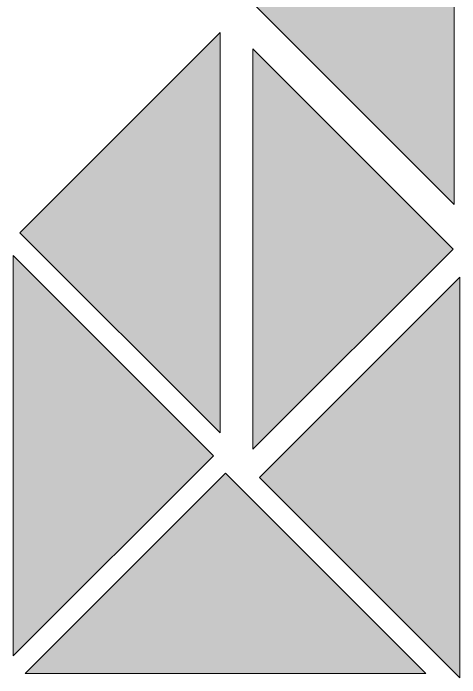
# Model space of a CAD drawing. Header units: inches. Extents: x 0.1 to 22.4, y -34.4 to -0.1.
# Drawn here: x 18.86 to 22.39, y -34.45 to -29.19 of the extents above; entities that cross this region are included whole.
import ezdxf

# ---------------------------------------------------------------- set-up
doc = ezdxf.new("R2010")
doc.units = ezdxf.units.IN
doc.header["$MEASUREMENT"] = 0
doc.layers.add('Layer 1', color=7, linetype='Continuous')

msp = doc.modelspace()

# ---------------------------------------------------------------- hatches: boundary and pattern name
at = {"layer": 'Layer 1', "true_color": 0xef4c22}
h = msp.add_hatch(color=20, dxfattribs=at)
h.dxf.hatch_style = 2
h.paths.add_polyline_path([(22.3463, -30.7033), (20.7635, -29.1205), (22.3463, -27.5377)])
h = msp.add_hatch(color=20, dxfattribs=at)
h.dxf.hatch_style = 2
h.paths.add_polyline_path([(20.4969, -32.5098), (18.914, -30.927), (20.4969, -29.3441)])
at = {"layer": 'Layer 1', "true_color": 0xffffff}
h = msp.add_hatch(color=7, dxfattribs=at)
h.dxf.hatch_style = 2
h.paths.add_polyline_path([(20.7549, -29.4732), (22.3378, -31.056), (20.7549, -32.6388)])
at = {"layer": 'Layer 1', "true_color": 0xef4c22}
h = msp.add_hatch(color=20, dxfattribs=at)
h.dxf.hatch_style = 2
h.paths.add_polyline_path([(18.8625, -31.1076), (20.4453, -32.6904), (18.8625, -34.2732)])
h = msp.add_hatch(color=20, dxfattribs=at)
h.dxf.hatch_style = 2
h.paths.add_polyline_path([(22.3893, -34.4453), (20.8065, -32.8625), (22.3893, -31.2796)])
at = {"layer": 'Layer 1', "true_color": 0xffffff}
h = msp.add_hatch(color=7, dxfattribs=at)
h.dxf.hatch_style = 2
h.paths.add_polyline_path([(18.957, -34.4108), (20.5399, -32.828), (22.1227, -34.4108)])

# ---------------------------------------------------------------- linework, layer by layer
at = {"layer": 'Layer 1', "lineweight": 0}
for points in [[(22.3463, -30.7033), (20.7635, -29.1205), (22.3463, -27.5377), (22.3463, -30.7033)], [(20.4969, -32.5098), (18.914, -30.927), (20.4969, -29.3441), (20.4969, -32.5098)], [(20.7549, -29.4732), (22.3378, -31.056), (20.7549, -32.6388), (20.7549, -29.4732)], [(18.8625, -31.1076), (20.4453, -32.6904), (18.8625, -34.2732), (18.8625, -31.1076)], [(22.3893, -34.4453), (20.8065, -32.8625), (22.3893, -31.2796), (22.3893, -34.4453)], [(18.957, -34.4108), (20.5399, -32.828), (22.1227, -34.4108), (18.957, -34.4108)]]:
    msp.add_lwpolyline(points, dxfattribs=at)

doc.saveas('drawing.dxf')
